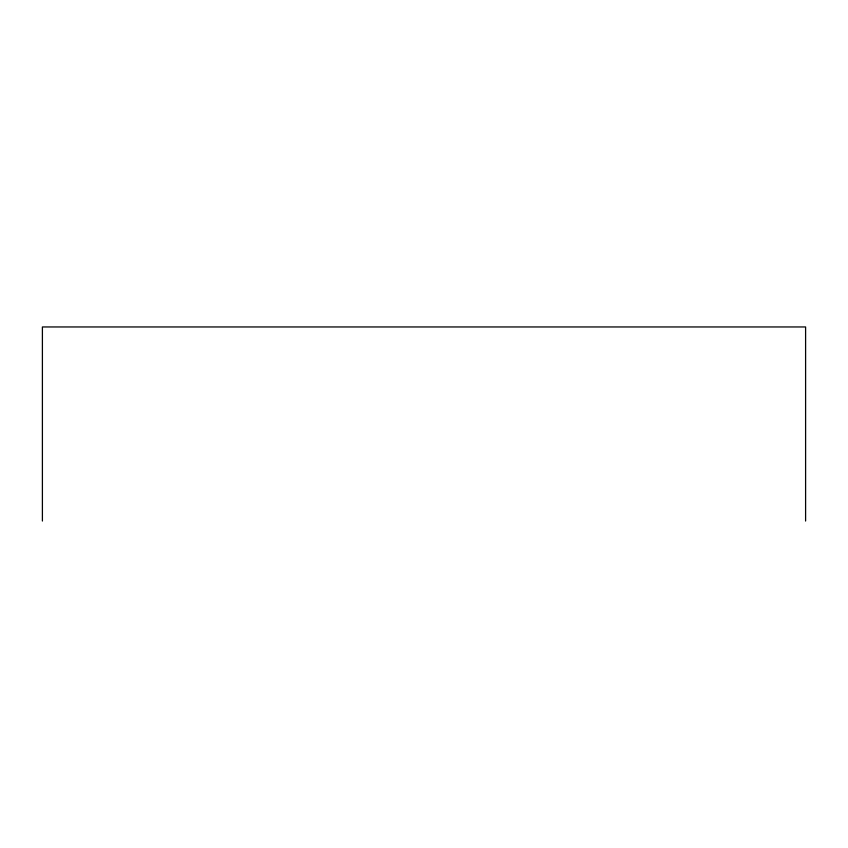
<?xml version="1.0" encoding="UTF-8"?>
<svg xmlns="http://www.w3.org/2000/svg" width="848" height="848" viewBox="0 0 848 848"><rect width="100%" height="100%" fill="white"/><g stroke="black" fill="none" stroke-linecap="round" stroke-linejoin="round"><path stroke-width="1.27" d="M805.6 521.043L805.6 326.957L42.4 326.957L42.4 521.043"/></g></svg>
